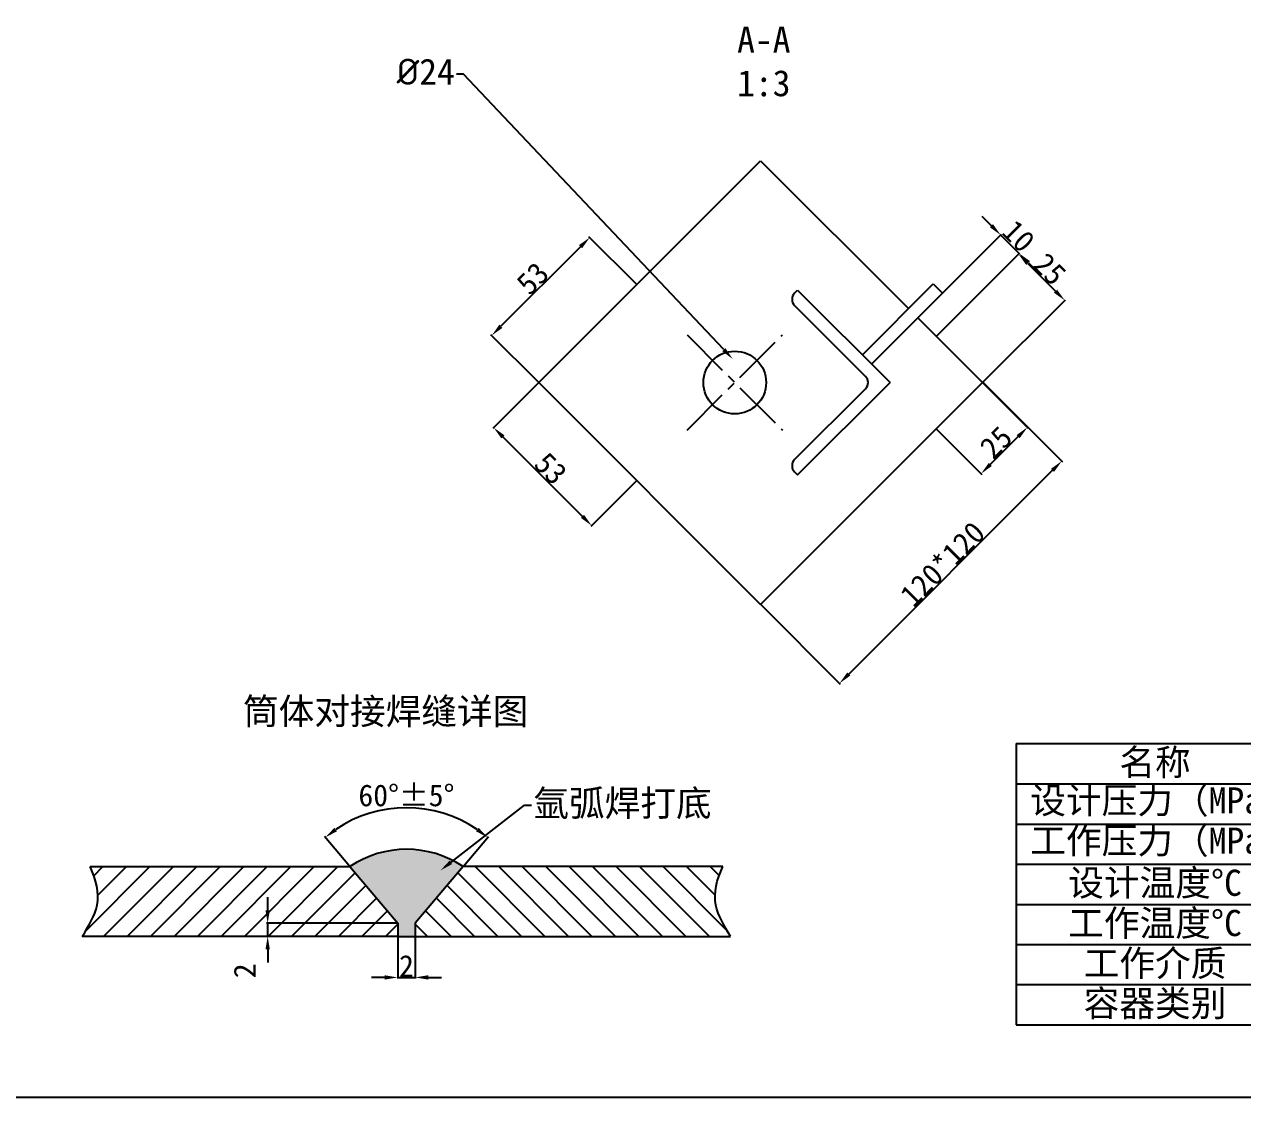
# Model space of a CAD drawing. Header units: millimetres. Extents: x 12390 to 18016, y -2844 to 295.
# Drawn here: x 13956 to 15353, y -2844 to -1613 of the extents above; entities that cross this region are included whole.
import ezdxf
from ezdxf import colors
from ezdxf.entities.mleader import LeaderData, LeaderLine
from ezdxf.math import Vec2, Vec3

# ---------------------------------------------------------------- set-up
doc = ezdxf.new("R2010")
doc.units = ezdxf.units.MM
doc.header["$LTSCALE"] = 3
doc.linetypes.add('CENTER2', pattern=[28.575, 19.05, -3.175, 3.175, -3.175])
doc.layers.add('图层1', color=1, linetype='CENTER2')
doc.styles.add('明细', font='SimSun.ttf', dxfattribs={"height": 30})
doc.styles.add('标注', font='SimSun.ttf', dxfattribs={"height": 25})
doc.dimstyles.new('ISO-25', dxfattribs={"dimtxt": 25, "dimasz": 15, "dimexe": 1.25, "dimexo": 0.625, "dimtad": 1, "dimtxsty": '标注', "dimcen": 2.5, "dimclrd": 5, "dimclre": 1, "dimadec": 0, "dimazin": 0, "dimtfac": 1, "dimtmove": 0, "dimatfit": 3, "dimfxl": 1, "dimarcsym": 0})

# ---------------------------------------------------------------- blocks, each defined once
blk = doc.blocks.new('*D23')
at = {"layer": 'Defpoints', "color": 5, "lineweight": -2}
for p, q in [((14235, -2628.9), (14235, -2613.9)), ((14235, -2658.9), (14235, -2643.9)), ((14235, -2673.9), (14235, -2688.9))]:
    blk.add_line(p, q, dxfattribs=at)
at = {"layer": 'Defpoints', "color": 1, "lineweight": -2}
for p, q in [((14383.6, -2643.9), (14233.7, -2643.9)), ((14383.6, -2658.9), (14233.7, -2658.9))]:
    blk.add_line(p, q, dxfattribs=at)
at = {"layer": 'Defpoints', "color": 0}
for p in [(14235, -2643.9), (14384.2, -2643.9), (14384.2, -2658.9)]:
    blk.add_point(p, dxfattribs=at)
at = {"layer": 'Defpoints', "color": 5}
for points in [[(14232.5, -2628.9), (14237.5, -2628.9), (14235, -2643.9)], [(14232.5, -2673.9), (14237.5, -2673.9), (14235, -2658.9)]]:
    blk.add_solid(points, dxfattribs=at)
at = {"layer": 'Defpoints', "color": 0, "insert": (14208.6, -2698.4), "char_height": 25, "attachment_point": 5, "rotation": 90, "style": '标注'}
blk.add_mtext('2', dxfattribs=at)
blk = doc.blocks.new('*D24')
at = {"layer": 'Defpoints', "color": 1, "lineweight": -2}
for p, q in [((14384.2, -2659.5), (14384.2, -2707.2)), ((14404.2, -2659.5), (14404.2, -2707.2))]:
    blk.add_line(p, q, dxfattribs=at)
at = {"layer": 'Defpoints', "color": 5, "lineweight": -2}
for p, q in [((14369.2, -2706), (14354.2, -2706)), ((14384.2, -2706), (14404.2, -2706)), ((14419.2, -2706), (14434.2, -2706))]:
    blk.add_line(p, q, dxfattribs=at)
at = {"layer": 'Defpoints', "color": 0}
for p in [(14384.2, -2658.9), (14404.2, -2658.9), (14404.2, -2706)]:
    blk.add_point(p, dxfattribs=at)
at = {"layer": 'Defpoints', "color": 5}
for points in [[(14369.2, -2703.5), (14369.2, -2708.5), (14384.2, -2706)], [(14419.2, -2703.5), (14419.2, -2708.5), (14404.2, -2706)]]:
    blk.add_solid(points, dxfattribs=at)
at = {"layer": 'Defpoints', "color": 0, "insert": (14394.2, -2692.9), "char_height": 25, "attachment_point": 5, "style": '标注'}
blk.add_mtext('2', dxfattribs=at)
blk = doc.blocks.new('*D25')
at = {"layer": 'Defpoints', "color": 1, "lineweight": -2}
for p, q in [((14329, -2578.4), (14300.3, -2544.4)), ((14459.5, -2578.4), (14488.2, -2544.4))]:
    blk.add_line(p, q, dxfattribs=at)
at = {"layer": 'Defpoints', "color": 5, "lineweight": -2}
blk.add_arc((14394.2, -2655.7), 144.4, 55.79, 124.21, dxfattribs=at)
at = {"layer": 'Defpoints', "color": 0}
for p in [(14427.7, -2515.2), (14329.4, -2578.9), (14459.1, -2578.9), (14384.2, -2643.9), (14404.2, -2643.9)]:
    blk.add_point(p, dxfattribs=at)
at = {"layer": 'Defpoints', "color": 5}
for points in [[(14314.5, -2538.3), (14311.5, -2534.3), (14301.1, -2545.4)], [(14476.9, -2534.3), (14473.9, -2538.3), (14487.4, -2545.4)]]:
    blk.add_solid(points, dxfattribs=at)
at = {"layer": 'Defpoints', "color": 0, "insert": (14394.2, -2497.3), "char_height": 25, "attachment_point": 5, "style": '标注'}
blk.add_mtext('60%%D%%P5%%D', dxfattribs=at)
blk = doc.blocks.new('*T6')
at = {"layer": 'Defpoints', "color": 0, "linetype": 'ByBlock', "lineweight": -2}
for p, q in [((0, 0), (1275.3, 0)), ((0, 0), (0, -322.6)), ((318.8, 0), (318.8, -322.6)), ((743.5, 0), (743.5, -322.6)), ((1045.8, 0), (1045.8, -322.6)), ((1275.3, 0), (1275.3, -322.6)), ((0, -46.1), (1275.3, -46.1)), ((0, -92.2), (1275.3, -92.2)), ((0, -138.3), (1275.3, -138.3)), ((0, -184.4), (1275.3, -184.4)), ((0, -230.4), (1275.3, -230.4)), ((0, -276.5), (1275.3, -276.5)), ((0, -322.6), (1275.3, -322.6))]:
    blk.add_line(p, q, dxfattribs=at)
at = {"layer": 'Defpoints', "color": 0, "char_height": 30, "attachment_point": 5, "style": '明细'}
for s, insert, width in [('名称', (159.4, -23), 315.827), ('指标', (531.2, -23), 421.654), ('名称', (894.7, -23), 299.343), ('指标', (1160.6, -23), 226.485), ('设计压力（MPa)', (159.4, -69.1), 315.827), ('0.05~1.76', (531.2, -69.1), 421.654), ('容积（M³)', (894.7, -69.1), 299.343), ('0.21', (1160.6, -69.1), 226.485), ('工作压力（MPa)', (159.4, -115.2), 315.827), ('≤1.6', (531.2, -115.2), 421.654), ('腐蚀裕量mm', (894.7, -115.2), 299.343), ('1.50', (1160.6, -115.2), 226.485), ('设计温度%%DC', (159.4, -161.3), 315.827), ('-20~50', (531.2, -161.3), 421.654), ('焊缝系数', (894.7, -161.3), 299.343), ('1.00', (1160.6, -161.3), 226.485), ('工作温度%%DC', (159.4, -207.4), 315.827), ('-20~50', (531.2, -207.4), 421.654), ('保温材料', (894.7, -207.4), 299.343), ('聚氨酯泡沫', (1160.6, -207.4), 226.485), ('工作介质', (159.4, -253.5), 315.827), ('丙烷气', (531.2, -253.5), 421.654), ('保温厚度mm', (894.7, -253.5), 299.343), ('40', (1160.6, -253.5), 226.485), ('容器类别', (159.4, -299.6), 315.827), ('主要材质', (894.7, -299.6), 299.343), ('二', (531.2, -299.6), 421.654), ('20R', (1160.6, -299.6), 226.485)]:
    blk.add_mtext(s, dxfattribs=dict(at, insert=insert, width=width))
blk = doc.blocks.new('*D49')
at = {"layer": 'Defpoints', "color": 1, "lineweight": -2}
for p, q in [((14657.9, -1910.6), (14603.5, -1856.2)), ((14545.5, -2023), (14491.1, -1968.6))]:
    blk.add_line(p, q, dxfattribs=at)
at = {"layer": 'Defpoints', "color": 5, "lineweight": -2}
blk.add_line((14593.8, -1867.7), (14502.6, -1958.9), dxfattribs=at)
at = {"layer": 'Defpoints', "color": 0}
for p in [(14658.4, -1911.1), (14492, -1969.5), (14545.9, -2023.5)]:
    blk.add_point(p, dxfattribs=at)
at = {"layer": 'Defpoints', "color": 5}
for points in [[(14592, -1865.9), (14595.6, -1869.5), (14604.4, -1857.1)], [(14500.8, -1957.1), (14504.3, -1960.7), (14492, -1969.5)]]:
    blk.add_solid(points, dxfattribs=at)
at = {"layer": 'Defpoints', "color": 0, "insert": (14538.9, -1904), "char_height": 25, "attachment_point": 5, "rotation": 45, "style": '标注'}
blk.add_mtext('53', dxfattribs=at)
blk = doc.blocks.new('*D50')
at = {"layer": 'Defpoints', "color": 1, "lineweight": -2}
for p, q in [((14545.5, -2023.9), (14493.3, -2076.1)), ((14657.9, -2136.4), (14605.8, -2188.5))]:
    blk.add_line(p, q, dxfattribs=at)
at = {"layer": 'Defpoints', "color": 5, "lineweight": -2}
blk.add_line((14504.8, -2085.8), (14596.1, -2177), dxfattribs=at)
at = {"layer": 'Defpoints', "color": 0}
for p in [(14545.9, -2023.5), (14658.4, -2135.9), (14606.7, -2187.6)]:
    blk.add_point(p, dxfattribs=at)
at = {"layer": 'Defpoints', "color": 5}
for points in [[(14506.6, -2084), (14503.1, -2087.6), (14494.2, -2075.2)], [(14597.8, -2175.2), (14594.3, -2178.8), (14606.7, -2187.6)]]:
    blk.add_solid(points, dxfattribs=at)
at = {"layer": 'Defpoints', "color": 0, "insert": (14559.7, -2122.1), "char_height": 25, "attachment_point": 5, "rotation": 315, "style": '标注'}
blk.add_mtext('53', dxfattribs=at)
blk = doc.blocks.new('*D51')
at = {"layer": 'Defpoints', "color": 5, "lineweight": -2}
for p, q in [((15065.2, -1843.6), (15054.6, -1833)), ((15075.8, -1854.2), (15097.1, -1875.4)), ((15107.7, -1886), (15118.3, -1896.6))]:
    blk.add_line(p, q, dxfattribs=at)
at = {"layer": 'Defpoints', "color": 1, "lineweight": -2}
for p, q in [((14981.2, -1948.8), (15076.7, -1853.3)), ((15002.5, -1970), (15097.9, -1874.5))]:
    blk.add_line(p, q, dxfattribs=at)
at = {"layer": 'Defpoints', "color": 0}
for p in [(15097.1, -1875.4), (14980.8, -1949.2), (15002, -1970.4)]:
    blk.add_point(p, dxfattribs=at)
at = {"layer": 'Defpoints', "color": 5}
for points in [[(15067, -1841.8), (15063.5, -1845.4), (15075.8, -1854.2)], [(15109.4, -1884.2), (15105.9, -1887.8), (15097.1, -1875.4)]]:
    blk.add_solid(points, dxfattribs=at)
at = {"layer": 'Defpoints', "color": 0, "insert": (15096.4, -1855.5), "char_height": 25, "attachment_point": 5, "rotation": 315, "style": '标注'}
blk.add_mtext('10', dxfattribs=at)
blk = doc.blocks.new('*D52')
at = {"layer": 'Defpoints', "color": 1, "lineweight": -2}
for p, q in [((15002.5, -1970), (15097.1, -1875.3)), ((15055.5, -2023), (15150.2, -1928.4))]:
    blk.add_line(p, q, dxfattribs=at)
at = {"layer": 'Defpoints', "color": 5, "lineweight": -2}
blk.add_line((15106.9, -1886.8), (15138.7, -1918.6), dxfattribs=at)
at = {"layer": 'Defpoints', "color": 0}
for p in [(15149.3, -1929.2), (15002, -1970.4), (15055, -2023.5)]:
    blk.add_point(p, dxfattribs=at)
at = {"layer": 'Defpoints', "color": 5}
for points in [[(15108.6, -1885), (15105.1, -1888.6), (15096.3, -1876.2)], [(15140.5, -1916.9), (15136.9, -1920.4), (15149.3, -1929.2)]]:
    blk.add_solid(points, dxfattribs=at)
at = {"layer": 'Defpoints', "color": 0, "insert": (15132.1, -1893.4), "char_height": 25, "attachment_point": 5, "rotation": 315, "style": '标注'}
blk.add_mtext('25', dxfattribs=at)
blk = doc.blocks.new('*D53')
at = {"layer": 'Defpoints', "color": 1, "lineweight": -2}
for p, q in [((15055.5, -2023.9), (15107.3, -2075.8)), ((15002.3, -2077.1), (15054.2, -2128.9))]:
    blk.add_line(p, q, dxfattribs=at)
at = {"layer": 'Defpoints', "color": 5, "lineweight": -2}
blk.add_line((15063.9, -2117.4), (15095.8, -2085.5), dxfattribs=at)
at = {"layer": 'Defpoints', "color": 0}
for p in [(15055, -2023.5), (15001.9, -2076.6), (15106.4, -2074.9)]:
    blk.add_point(p, dxfattribs=at)
at = {"layer": 'Defpoints', "color": 5}
for points in [[(15094.1, -2083.7), (15097.6, -2087.3), (15106.4, -2074.9)], [(15062.1, -2115.7), (15065.7, -2119.2), (15053.3, -2128.1)]]:
    blk.add_solid(points, dxfattribs=at)
at = {"layer": 'Defpoints', "color": 0, "insert": (15070.6, -2092.2), "char_height": 25, "attachment_point": 5, "rotation": 45, "style": '标注'}
blk.add_mtext('25', dxfattribs=at)
blk = doc.blocks.new('*D54')
at = {"layer": 'Defpoints', "color": 1, "lineweight": -2}
for p, q in [((15055.9, -2023.5), (15146.8, -2114.4)), ((14800.9, -2278.5), (14891.8, -2369.4))]:
    blk.add_line(p, q, dxfattribs=at)
at = {"layer": 'Defpoints', "color": 5, "lineweight": -2}
blk.add_line((14901.6, -2357.9), (15135.4, -2124.1), dxfattribs=at)
at = {"layer": 'Defpoints', "color": 0}
for p in [(15055.5, -2023), (15146, -2113.5), (14800.5, -2278)]:
    blk.add_point(p, dxfattribs=at)
at = {"layer": 'Defpoints', "color": 5}
for points in [[(15133.6, -2122.4), (15137.1, -2125.9), (15146, -2113.5)], [(14899.8, -2356.1), (14903.3, -2359.7), (14891, -2368.5)]]:
    blk.add_solid(points, dxfattribs=at)
at = {"layer": 'Defpoints', "color": 0, "insert": (15009.2, -2231.7), "char_height": 25, "attachment_point": 5, "rotation": 45, "style": '标注'}
blk.add_mtext('120*120', dxfattribs=at)

msp = doc.modelspace()

# ---------------------------------------------------------------- hatches: boundary and pattern name
at = {"layer": 'Defpoints'}
msp.add_hatch(color=256, dxfattribs=at).paths.add_polyline_path([(14459.075, -2578.886, 0.3075768), (14329.359, -2578.886), (14384.217, -2643.886), (14384.217, -2658.886), (14404.217, -2658.886), (14404.217, -2643.886)])
h = msp.add_hatch(dxfattribs=at)
h.set_pattern_fill('ANSI31', color=256, scale=6, style=0)
h.set_pattern_definition([(45, (10971.391, 812.303), (-13.470384, 13.470384), [])])
edge = h.paths.add_edge_path()
edge.add_line((14329.359, -2578.886), (14031.326, -2578.886))
edge.add_spline(control_points=[(14031.326, -2578.886), (14038.249, -2593.806), (14045.659, -2620.894), (14029.592, -2647.069), (14022.388, -2658.886)], knot_values=[99.50429604, 99.50429604, 99.50429604, 99.50429604, 146.44996342, 185.37502756, 185.37502756, 185.37502756, 185.37502756], degree=3, periodic=0)
edge.add_line((14022.388, -2658.886), (14384.217, -2658.886))
edge.add_line((14384.217, -2658.886), (14384.217, -2643.886))
edge.add_line((14384.217, -2643.886), (14329.359, -2578.886))
h = msp.add_hatch(dxfattribs=at)
h.set_pattern_fill('ANSI31', color=256, scale=6, style=0)
h.set_pattern_definition([(135, (17817.043, 812.303), (13.470384, 13.470384), [])])
edge = h.paths.add_edge_path()
edge.add_line((14459.075, -2578.886), (14757.109, -2578.886))
edge.add_spline(control_points=[(14757.109, -2578.886), (14750.185, -2593.806), (14742.775, -2620.894), (14758.842, -2647.069), (14766.046, -2658.886)], knot_values=[99.50429604, 99.50429604, 99.50429604, 99.50429604, 146.44996342, 185.37502756, 185.37502756, 185.37502756, 185.37502756], degree=3, periodic=0)
edge.add_line((14766.046, -2658.886), (14404.217, -2658.886))
edge.add_line((14404.217, -2658.886), (14404.217, -2643.886))
edge.add_line((14404.217, -2643.886), (14459.075, -2578.886))

# ---------------------------------------------------------------- linework, layer by layer
for p, q in [((14545.929, -2023.483), (14800.488, -1768.924)), ((14800.488, -1768.924), (14970.193, -1938.63)), ((14917.16, -1991.663), (14998.551, -1910.272)), ((14998.551, -1910.272), (15009.157, -1920.879)), ((14839.379, -1920.952), (14842.914, -1917.417)), ((14842.914, -1917.417), (14948.98, -2023.483)), ((14927.767, -2002.269), (15009.157, -1920.879)), ((14839.379, -1935.094), (14920.696, -2016.412)), ((14980.8, -1949.236), (15055.046, -2023.483)), ((14545.929, -2023.483), (14800.488, -2278.041)), ((14800.488, -2278.041), (15055.046, -2023.483)), ((14842.914, -2129.549), (14948.98, -2023.483)), ((14839.379, -2111.871), (14920.696, -2030.554)), ((14839.379, -2126.013), (14842.914, -2129.549)), ((14031.326, -2578.886), (14329.359, -2578.886)), ((14329.359, -2578.886), (14384.217, -2643.886)), ((14459.075, -2578.886), (14404.217, -2643.886)), ((14757.109, -2578.886), (14459.075, -2578.886)), ((14384.217, -2643.886), (14384.217, -2658.886)), ((14404.217, -2643.886), (14404.217, -2658.886)), ((14384.217, -2658.886), (14022.388, -2658.886)), ((14384.217, -2658.886), (14404.217, -2658.886)), ((14404.217, -2658.886), (14766.046, -2658.886))]:
    msp.add_line(p, q, dxfattribs=at)
msp.add_lwpolyline([(12390.415, 295.449), (18016.207, 295.449), (18016.207, -2843.903), (12390.415, -2843.903)], close=True, dxfattribs=at)
msp.add_circle((14770.789, -2023.483), 36, dxfattribs=at)
for centre, radius, start, end in [((14846.45, -1928.023), 10, 135, 225), ((14913.625, -2023.483), 10, 315, 45), ((14846.45, -2118.942), 10, 135, 225), ((14394.217, -2674.345), 115.408, 55.806634, 124.193366)]:
    msp.add_arc(centre, radius, start, end, dxfattribs=at)
for points in [[(14022.388, -2658.886), (14029.592, -2647.069), (14045.659, -2620.894), (14038.249, -2593.806), (14031.326, -2578.886)], [(14766.046, -2658.886), (14758.842, -2647.069), (14742.775, -2620.894), (14750.185, -2593.806), (14757.109, -2578.886)]]:
    msp.add_open_spline(points, degree=3, knots=[99.50429604, 99.50429604, 99.50429604, 99.50429604, 138.42936017, 185.37502756, 185.37502756, 185.37502756, 185.37502756], dxfattribs=at)
at = {"layer": '图层1'}
for p, q in [((14716.111, -1968.804), (14825.468, -2078.161)), ((14716.111, -2078.161), (14825.468, -1968.804))]:
    msp.add_line(p, q, dxfattribs=at)

# ---------------------------------------------------------------- block references
msp.add_blockref('*T6', (15093.475, -2437.786))

# ---------------------------------------------------------------- texts
at = {"layer": 'Defpoints', "char_height": 30, "attachment_point": 1, "style": '明细'}
for s, insert, width in [('A-A\\P1:3', (14773.489, -1614.994), 149.06441), ('筒体对接焊缝详图', (14206.672, -2385.613), 387.47784)]:
    msp.add_mtext(s, dxfattribs=dict(at, insert=insert, width=width))

# ---------------------------------------------------------------- dimensions: what is measured, and where the dimension line sits
at = {"layer": 'Defpoints'}
for base, p1, p2, angle, text, picture, middle, dimtype in [((15097.054, -1875.409), (14980.8, -1949.236), (15002.013, -1970.45), 315, '10', '*D51', (15096.422, -1855.452), 161), ((14234.995, -2643.886), (14384.217, -2658.886), (14384.217, -2643.886), 90, '2', '*D23', (14208.594, -2698.448), 160)]:
    dim = msp.add_linear_dim(base=base, p1=p1, p2=p2, angle=angle, text=text, dimstyle='ISO-25', override={"dimtmove": 2}, dxfattribs=at)
    dim.commit()
    dim.dimension.update_dxf_attribs({"geometry": picture, "text_midpoint": middle, "dimtype": dimtype})
for p1, p2, distance, text, picture, middle in [((14658.359, -1911.053), (14545.929, -2023.483), -76.32, '53', '*D49', (14538.897, -1904.02)), ((15002.013, -1970.45), (15055.046, -2023.483), 133.286, '25', '*D52', (15132.058, -1893.438)), ((14545.929, -2023.483), (14658.359, -2135.913), -73.109, '53', '*D50', (14559.729, -2122.113)), ((14800.488, -2278.041), (15055.488, -2023.041), -127.955, '120*120', '*D54', (15009.185, -2231.738)), ((15001.879, -2076.65), (15055.046, -2023.483), -72.691, '25', '*D53', (15070.582, -2092.186))]:
    dim = msp.add_aligned_dim(p1=p1, p2=p2, distance=distance, text=text, dimstyle='ISO-25', dxfattribs=at)
    dim.commit()
    dim.dimension.update_dxf_attribs({"geometry": picture, "text_midpoint": middle})
dim = msp.add_angular_dim_2l(base=(14427.658, -2515.232), line1=((14459.075, -2578.886), (14404.217, -2643.886)), line2=((14329.359, -2578.886), (14384.217, -2643.886)), text='60%%D%%P5%%D', dimstyle='ISO-25', dxfattribs=at)
dim.commit()
dim.dimension.update_dxf_attribs({"geometry": '*D25', "text_midpoint": (14394.217, -2497.28)})
dim = msp.add_linear_dim(base=(14404.217, -2705.993), p1=(14384.217, -2658.886), p2=(14404.217, -2658.886), text='2', dimstyle='ISO-25', dxfattribs=at)
dim.commit()
dim.dimension.update_dxf_attribs({"geometry": '*D24', "text_midpoint": (14394.217, -2692.868)})

# ---------------------------------------------------------------- leaders
ml = msp.add_multileader_mtext('Standard', dxfattribs=at)
ml.set_content('{\\fISOCPEUR|b0|i0|c0|p34;%%C}24', color=256, style='标注')
ml.set_leader_properties()
ml.build(insert=Vec2(0, 0))
ml.multileader.update_dxf_attribs({"arrow_head_size": 15})
ctx = ml.context
ctx.base_point, ctx.char_height, ctx.arrow_head_size, ctx.plane_origin = Vec3(14379.524, -1669.842), 30, 15, Vec3(14768.548, -1996.644)
ctx.text_align_type = 2
notes = []
notes.append((ctx, [(0, (1, 1, 0), (14459.691, -1669.842), (-1, 0), 8, [(0, [(14768.548, -1996.644)], 0, [])])]))
ctx.mtext.insert, ctx.mtext.alignment, ctx.mtext.flow_direction = Vec3(14449.691, -1651.842), 3, 5
ml = msp.add_multileader_mtext('Standard', dxfattribs=at)
ml.set_content('氩弧焊打底', color=256, style='标注')
ml.set_leader_properties()
ml.build(insert=Vec2(0, 0))
ml.multileader.update_dxf_attribs({"arrow_head_size": 15})
ctx = ml.context
ctx.base_point, ctx.char_height, ctx.arrow_head_size, ctx.plane_origin = Vec3(14537.666, -2508.465), 30, 15, Vec3(14433.258, -2583.178)
notes.append((ctx, [(0, (1, 1, 0), (14529.666, -2508.465), (1, 0), 8, [(0, [(14433.258, -2583.178)], 0, [])])]))
ctx.mtext.insert, ctx.mtext.flow_direction = Vec3(14539.666, -2491.048), 5
for ctx, leaders in notes:
    for number, flags, end, landing, length, lines in leaders:
        leader = LeaderData()
        leader.index, (leader.has_last_leader_line, leader.has_dogleg_vector, leader.attachment_direction) = number, flags
        leader.last_leader_point, leader.dogleg_vector, leader.dogleg_length = Vec3(end), Vec3(landing), length
        for number, points, colour, breaks in lines:
            line = LeaderLine()
            line.index, line.vertices, line.color, line.breaks = number, Vec3.list(points), colors.encode_raw_color(colour), breaks
            leader.lines.append(line)
        ctx.leaders.append(leader)

doc.saveas('drawing.dxf')
